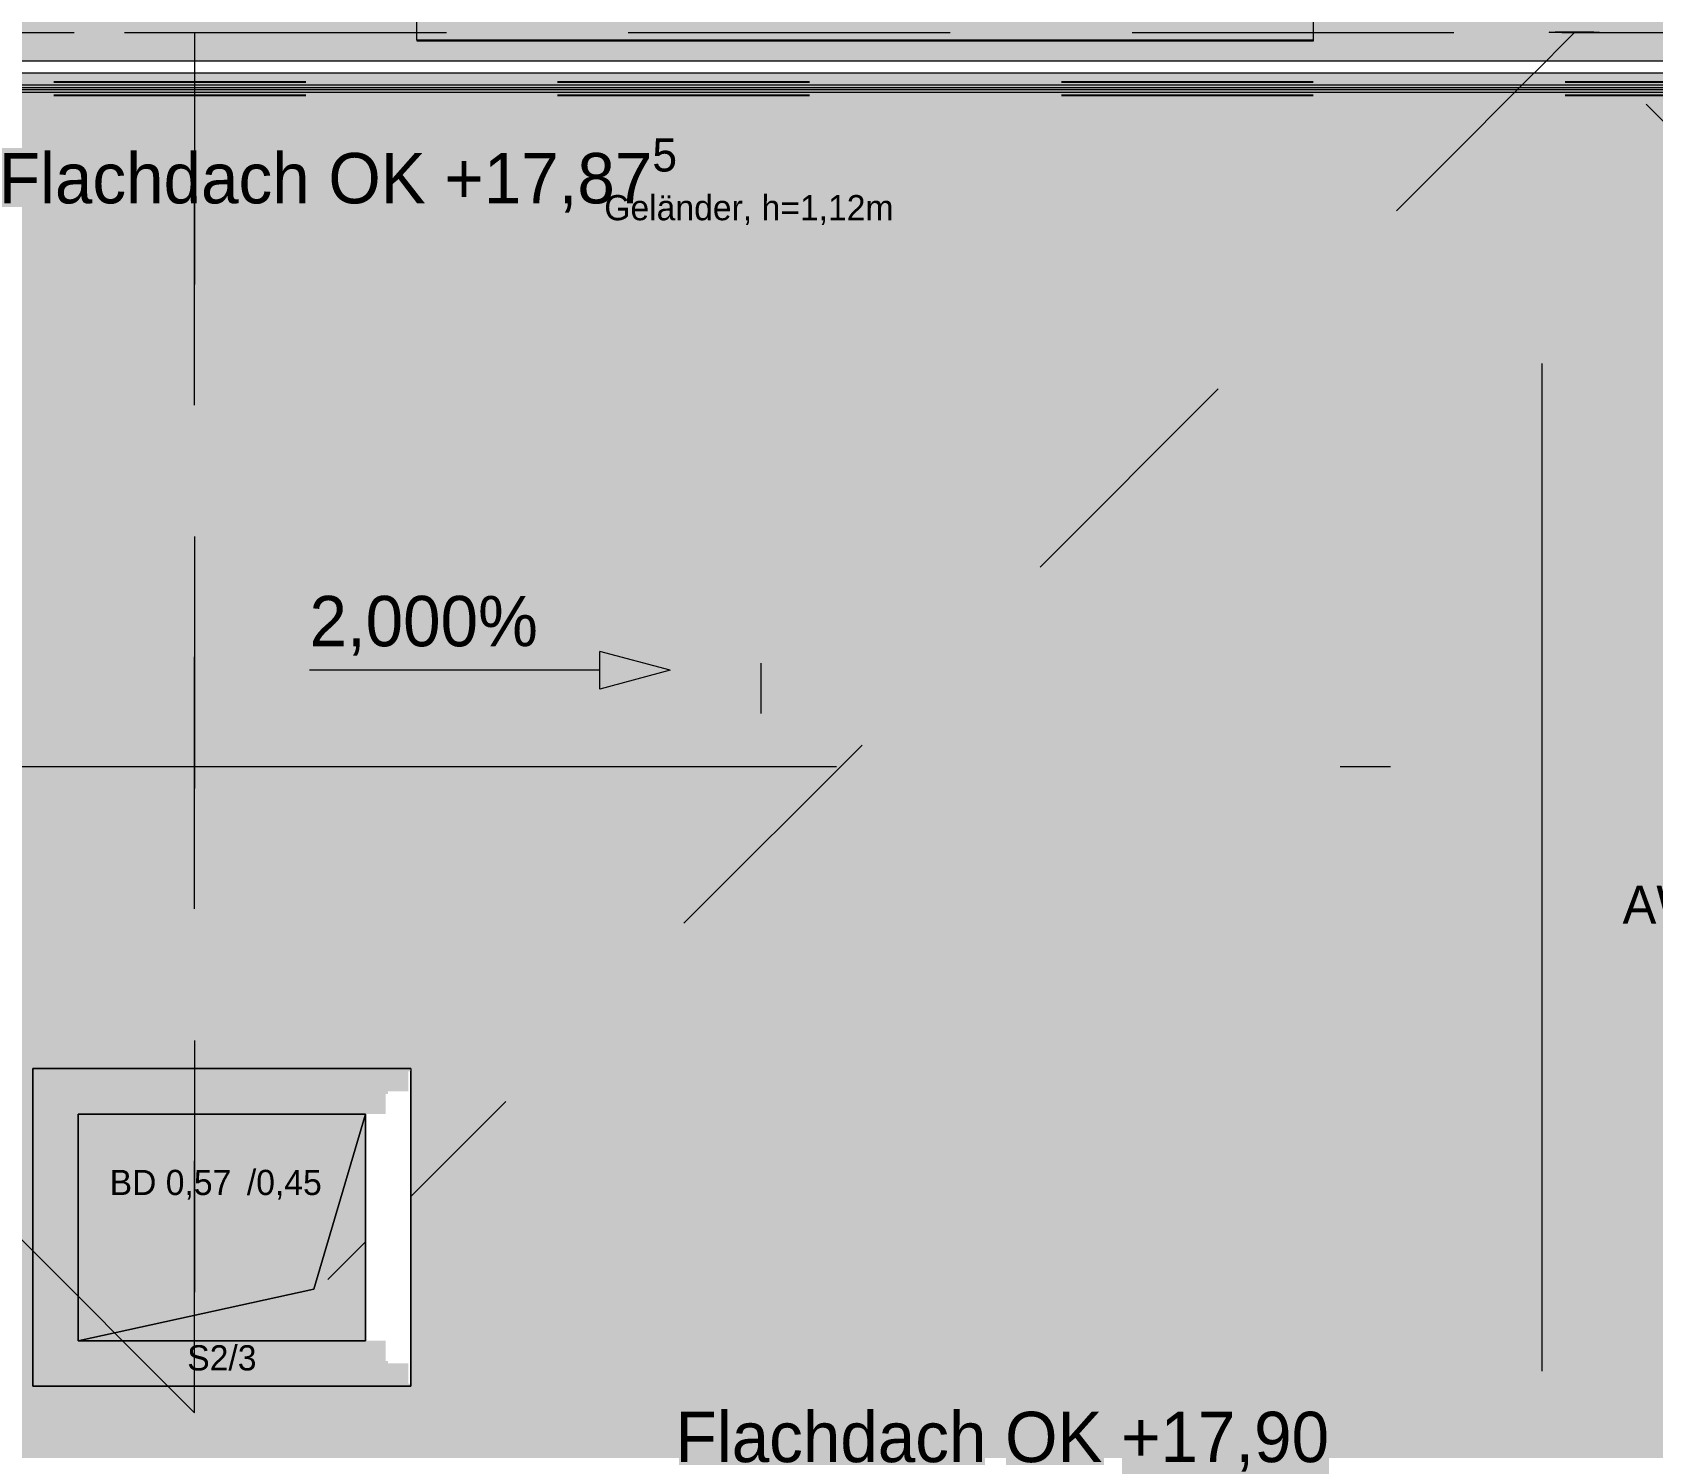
# Model space of a CAD drawing. Header units: metres. Extents: x -3 to 171, y -23 to 41.
# Drawn here: x 3.004 to 6.22, y -7.352 to -4.543 of the extents above; entities that cross this region are included whole.
import ezdxf

# ---------------------------------------------------------------- set-up
doc = ezdxf.new("R2010")
doc.units = ezdxf.units.M
doc.header["$MEASUREMENT"] = 0
doc.set_wipeout_variables(frame=1)
for name, pattern in [('Achse', [0.004, 0.002, -0.001, 0, -0.001]), ('Schnittlinie', [0.006, 0.003, -0.0015, 0, -0.0015]), ('Strichlinie weit', [0.004, 0.003, -0.001]), ('Untersicht', [0.001, 0.0005, -0.0005]), ('Untersicht 1_1', [0.075, 0.025, -0.05]), ('Wipeout_Contour', [1, 0, -1])]:
    doc.linetypes.add(name, pattern=pattern)
for name, color, linetype in [('6._Dach PP STG1_1_000 Achsraster', 7, 'Continuous'), ('6._Dach PP STG1_1_112 Wand Aussen - Schachtwände', 7, 'Continuous'), ('6._Dach PP STG1_1_140 Brüstung', 7, 'Continuous'), ('6._Dach PP STG1_1_220 Bodenaufbau - Außen_ Gefälle', 7, 'Continuous'), ('6._Dach PP STG1_1_221 Bodenaufbau - Abdichtung', 7, 'Continuous'), ('6._Dach PP STG1_1_221 Bodenaufbau - Terrassenbelag', 7, 'Continuous'), ('6._Dach PP STG1_1_270 Deckendurchbruchsymbol', 7, 'Continuous'), ('6._Dach PP STG1_1_325 Dachfenster', 7, 'Continuous'), ('6._Dach PP STG1_1_330 Dachaufbau', 7, 'Continuous'), ('6._Dach PP STG1_1_611 Entwässerung', 7, 'Continuous'), ('6._Dach PP STG1_1_851 Marker Schnitt', 7, 'Continuous'), ('6._Dach PP STG1_1_915 Allgemein Beschriftung.x', 7, 'Continuous'), ('6._Dach PP STG1_1_945 Einreichplan Beschriftung', 7, 'Continuous'), ('6._Dach PP STG1_1_950 Polierplan Bemaßung', 7, 'Continuous')]:
    doc.layers.add(name, color=color, linetype=linetype)
doc.styles.add('ERSTELLTER_STIL_2', font='')
doc.styles.get('ERSTELLTER_STIL_2').set_extended_font_data('Eurostile')

msp = doc.modelspace()

# ---------------------------------------------------------------- hatches: boundary and pattern name
at = {"layer": '6._Dach PP STG1_1_140 Brüstung', "linetype": 'Continuous', "lineweight": 13}
for points in [[(1.0465, -4.6525), (6.695, -4.6525), (6.695, -4.6471), (1.0465, -4.6471)], [(1.0465, -4.6615), (6.695, -4.6615), (6.695, -4.6561), (1.0465, -4.6561)]]:
    msp.add_hatch(color=4, dxfattribs=at).paths.add_polyline_path(points)
at = {"layer": '6._Dach PP STG1_1_220 Bodenaufbau - Außen_ Gefälle', "linetype": 'Continuous', "lineweight": 0, "true_color": 0x323232}
h = msp.add_hatch(color=250, dxfattribs=at)
h.paths.add_polyline_path([(6.565, -4.5433), (0.1867, -4.5433), (0.2083, -10.4546), (6.43, -10.4546), (6.43, -14.87), (12.38, -14.87), (12.38, -10.4546), (18.8202, -10.4546), (18.8399, -4.5433), (12.4199, -4.5433), (12.415, -1.67), (6.565, -1.67)])
h.paths.add_polyline_path([(6.495, -7.395), (8.015, -7.395), (8.015, -7.605), (8.745, -7.605), (8.745, -6.215), (7.975, -6.215), (7.975, -5.885), (8.745, -5.885), (8.745, -3.865), (11.105, -3.865), (11.105, -6.245), (11.105, -7.605), (11.5565, -7.605), (11.5565, -8.955), (6.495, -8.955)], flags=0)
at = {"layer": '6._Dach PP STG1_1_950 Polierplan Bemaßung', "linetype": 'Continuous', "lineweight": 13, "true_color": 0x6c6cff}
msp.add_hatch(color=171, dxfattribs=at).paths.add_polyline_path([(4.2702, -5.8089), (4.1302, -5.7714), (4.1302, -5.8464)])

# ---------------------------------------------------------------- linework, layer by layer
at = {"layer": '6._Dach PP STG1_1_000 Achsraster', "color": 5, "linetype": 'Achse', "lineweight": 0, "ltscale": 1000}
msp.add_line((-1.5, -6), (21, -6), dxfattribs=at)
at = {"layer": '6._Dach PP STG1_1_140 Brüstung', "color": 8, "linetype": 'Untersicht', "lineweight": 13, "ltscale": 1000}
for p, q in [((1.0465, -4.6407), (6.6448, -4.6407)), ((1.0465, -4.6417), (6.6448, -4.6417)), ((1.0465, -4.6669), (6.695, -4.6669))]:
    msp.add_line(p, q, dxfattribs=at)
at = {"layer": '6._Dach PP STG1_1_140 Brüstung', "color": 7, "linetype": 'Continuous', "lineweight": 13, "ltscale": 1000}
for p, q in [((1.0465, -4.6471), (6.6448, -4.6471)), ((1.0465, -4.6525), (6.695, -4.6525)), ((1.0465, -4.6561), (6.695, -4.6561)), ((1.0465, -4.6615), (6.695, -4.6615))]:
    msp.add_line(p, q, dxfattribs=at)
at = {"layer": '6._Dach PP STG1_1_140 Brüstung', "color": 8, "linetype": 'Untersicht', "lineweight": 13, "ltscale": 1000, "flags": 128}
msp.add_lwpolyline([(1.0465, -4.6679), (6.695, -4.6679)], dxfattribs=at)
at = {"layer": '6._Dach PP STG1_1_220 Bodenaufbau - Außen_ Gefälle', "color": 7, "linetype": 'Continuous', "lineweight": 13, "ltscale": 1000, "flags": 128}
msp.add_lwpolyline([(6.565, -4.5433), (0.1867, -4.5433), (0.2083, -10.4546), (6.43, -10.4546), (6.43, -14.87), (12.38, -14.87), (12.38, -10.4546), (18.8202, -10.4546), (18.8399, -4.5433), (12.4199, -4.5433), (12.415, -1.67), (6.565, -1.67)], close=True, dxfattribs=at)
at = {"layer": '6._Dach PP STG1_1_220 Bodenaufbau - Außen_ Gefälle', "color": 7, "linetype": 'Untersicht 1_1', "lineweight": 18, "ltscale": 1000, "flags": 128}
msp.add_lwpolyline([(7.275, -4.7271), (7.275, -7.265), (6.365, -7.265), (6.365, -9.085), (10.915, -9.085), (10.915, -10.355), (1.045, -10.355), (1.045, -4.7271)], close=True, dxfattribs=at)
at = {"layer": '6._Dach PP STG1_1_950 Polierplan Bemaßung', "color": 171, "linetype": 'Continuous', "lineweight": 13, "ltscale": 1000, "true_color": 0x6c6cff}
for p, q in [((4.1302, -5.8464), (4.1302, -5.7714)), ((4.2702, -5.8089), (4.1302, -5.7714)), ((4.0702, -5.8089), (3.5539, -5.8089)), ((4.1302, -5.8089), (4.0702, -5.8089)), ((4.2702, -5.8089), (4.1302, -5.8464))]:
    msp.add_line(p, q, dxfattribs=at)

# ---------------------------------------------------------------- texts
at = {"layer": '6._Dach PP STG1_1_270 Deckendurchbruchsymbol', "color": 1, "linetype": 'Continuous', "lineweight": 0, "insert": (3.38, -6.8649), "char_height": 0.05, "attachment_point": 8, "style": 'ERSTELLTER_STIL_2'}
msp.add_mtext('\\A1;{\\pqc;\\pt0;\\fEurostile|b0|i0|c0|p0;\\W1.000000;BD 0,57\\fEurostile|b0|i0|c0|p0;\\W1.000000;\\A1{\\H.66x;\\S^  ;}\\fEurostile|b0|i0|c0|p0;\\W1.000000; /0,45\\fEurostile|b0|i0|c0|p0;\\W1.000000;\\A1{\\H.66x;\\S^  ;}\\fEurostile|b0|i0|c0|p0;\\W1.000000;\\fEurostile|b0|i0|c0|p0;\\W1.000000;\\A1{\\H.66x;\\S^  ;}}', dxfattribs=at)
at = {"layer": '6._Dach PP STG1_1_915 Allgemein Beschriftung.x', "color": 7, "linetype": 'Continuous', "lineweight": 13, "insert": (6.1606, -6.2745), "char_height": 0.075, "attachment_point": 4, "style": 'ERSTELLTER_STIL_2'}
msp.add_mtext('\\A1;{\\pql;\\fEurostile|b0|i0|c0|p0;\\W1.000000;AW07}', dxfattribs=at)
at = {"layer": '6._Dach PP STG1_1_945 Einreichplan Beschriftung', "color": 7, "linetype": 'Continuous', "lineweight": 13, "insert": (4.1391, -4.9251), "char_height": 0.05, "attachment_point": 7, "style": 'ERSTELLTER_STIL_2'}
msp.add_mtext('\\A1;{\\pql;\\fEurostile|b0|i0|c0|p0;\\W1.000000;Geländer, h=1,12m}', dxfattribs=at)
at = {"layer": '6._Dach PP STG1_1_950 Polierplan Bemaßung', "color": 7, "linetype": 'Continuous', "lineweight": 13, "insert": (2.9373, -4.9115), "char_height": 0.1, "attachment_point": 7, "style": 'ERSTELLTER_STIL_2'}
msp.add_mtext('\\A1;{\\pql;\\fEurostile|b0|i0|c0|p0;\\W1.000000;Flachdach OK +17,87\\fEurostile|b0|i0|c0|p0;\\W1.000000;\\A1{\\H.66x;\\S5^  ;}}', dxfattribs=at)
at = {"layer": '6._Dach PP STG1_1_950 Polierplan Bemaßung', "color": 171, "linetype": 'Continuous', "lineweight": 13, "true_color": 0x6c6cff, "insert": (3.5539, -5.7799), "char_height": 0.1, "attachment_point": 7, "style": 'ERSTELLTER_STIL_2'}
msp.add_mtext('\\A1;{\\pql;\\fEurostile|b0|i0|c0|p0;\\W1.000000;2,000\\fEurostile|b0|i0|c0|p0;\\W1.000000;%}', dxfattribs=at)
at = {"layer": '6._Dach PP STG1_1_950 Polierplan Bemaßung', "color": 7, "linetype": 'Continuous', "lineweight": 13, "insert": (4.2807, -7.399), "char_height": 0.1, "width": 1.38245, "attachment_point": 7, "style": 'ERSTELLTER_STIL_2'}
msp.add_mtext('\\A1;{\\pql;\\fEurostile|b0|i0|c0|p0;\\W1.000000;Flachdach OK +17,90}', dxfattribs=at)

# ---------------------------------------------------------------- next in the draw order: wipeouts: each hides what was drawn before it
at = {"color": 254, "linetype": 'Wipeout_Contour', "lineweight": 0, "ltscale": 22.492513}
msp.add_wipeout([(3.01, -6.6045), (3.005, -6.5995), (3.005, -6.6045)], dxfattribs=at).dxf.layer = '6._Dach PP STG1_1_112 Wand Aussen - Schachtwände'
at = {"color": 254, "linetype": 'Wipeout_Contour', "lineweight": 0, "ltscale": 23.007709}
msp.add_wipeout([(3.75, -6.6045), (3.755, -6.6045), (3.755, -6.5995)], dxfattribs=at).dxf.layer = '6._Dach PP STG1_1_112 Wand Aussen - Schachtwände'
at = {"color": 254, "linetype": 'Wipeout_Contour', "lineweight": 0, "ltscale": 23.792307}
msp.add_wipeout([(3.01, -7.2245), (3.005, -7.2295), (3.01, -7.2295)], dxfattribs=at).dxf.layer = '6._Dach PP STG1_1_112 Wand Aussen - Schachtwände'
at = {"color": 254, "linetype": 'Wipeout_Contour', "lineweight": 0, "ltscale": 23.813452}
msp.add_wipeout([(3.755, -7.2245), (3.75, -7.2245), (3.755, -7.2295)], dxfattribs=at).dxf.layer = '6._Dach PP STG1_1_112 Wand Aussen - Schachtwände'
at = {"color": 254, "linetype": 'Wipeout_Contour', "lineweight": 0, "ltscale": 25.197188}
msp.add_wipeout([(6.2852, -4.3834), (1.0465, -4.3834), (1.0465, -4.6234), (6.2852, -4.6234)], dxfattribs=at).dxf.layer = '6._Dach PP STG1_1_140 Brüstung'

# ---------------------------------------------------------------- next in the draw order: hatches: boundary and pattern name
at = {"layer": '6._Dach PP STG1_1_330 Dachaufbau', "linetype": 'Continuous', "lineweight": 0, "true_color": 0x000000}
h = msp.add_hatch(color=18, dxfattribs=at)
h.paths.add_polyline_path([(3.445, -0.4), (3.755, -0.4), (3.755, 0.07), (2.8, 0.07), (2.8, -0.7715), (1.05, -0.7715), (1.05, 0.07), (-0.0011, 0.07), (0.0161, -4.6), (6.325, -4.6), (6.325, -0.8236), (3.445, -0.8236)])
h.paths.add_polyline_path([(3.805, -2.1975), (5.505, -2.1975), (5.505, -3.7987), (3.805, -3.7987)], flags=0)
h.paths.add_polyline_path([(1.075, -3.7987), (1.075, -2.1975), (2.775, -2.1975), (2.775, -3.7987)], flags=0)

# ---------------------------------------------------------------- next in the draw order: linework, layer by layer
at = {"layer": '6._Dach PP STG1_1_000 Achsraster', "color": 5, "linetype": 'Achse', "lineweight": 0, "ltscale": 1000}
msp.add_line((6, 3), (6, -22.5231), dxfattribs=at)
at = {"layer": '6._Dach PP STG1_1_140 Brüstung', "color": 7, "linetype": 'Continuous', "lineweight": 18, "ltscale": 1000}
msp.add_line((1.0465, -4.6234), (6.2852, -4.6234), dxfattribs=at)
at = {"layer": '6._Dach PP STG1_1_221 Bodenaufbau - Abdichtung', "color": 171, "linetype": 'Untersicht', "lineweight": 13, "ltscale": 1000, "true_color": 0x6c6cff, "flags": 128}
for points in [[(0.1867, -4.5433), (6.565, -4.5433)], [(0.5867, -4.5433), (3.3258, -4.5433)], [(3.3258, -4.5433), (6.065, -4.5433)], [(6.065, -4.5433), (6.565, -4.5433)], [(7.9748, -6.4531), (6.065, -4.5433)]]:
    msp.add_lwpolyline(points, dxfattribs=at)
at = {"layer": '6._Dach PP STG1_1_221 Bodenaufbau - Terrassenbelag', "color": 7, "linetype": 'Continuous', "lineweight": 18, "ltscale": 1000, "flags": 128}
msp.add_lwpolyline([(1.0846, -4.6234), (6.695, -4.6234)], dxfattribs=at)
at = {"layer": '6._Dach PP STG1_1_325 Dachfenster', "color": 7, "linetype": 'Continuous', "lineweight": 13, "ltscale": 1000, "true_color": 0xf4f4f4, "flags": 128}
for points in [[(3.7669, -4.5578), (3.7669, -2.1993)], [(5.5469, -4.5578), (5.5469, -2.1993)], [(3.7669, -4.5578), (5.5469, -4.5578)], [(3.7669, -4.5578), (3.7669, -4.5596)], [(3.7669, -4.5596), (5.5469, -4.5596)], [(5.5469, -4.5596), (5.5469, -4.5578)]]:
    msp.add_lwpolyline(points, dxfattribs=at)
at = {"layer": '6._Dach PP STG1_1_330 Dachaufbau', "color": 7, "linetype": 'Continuous', "lineweight": 18, "ltscale": 1000, "flags": 128}
msp.add_lwpolyline([(6.325, -4.6), (0.0161, -4.6)], dxfattribs=at)
at = {"layer": '6._Dach PP STG1_1_611 Entwässerung', "color": 171, "linetype": 'Strichlinie weit', "lineweight": 13, "ltscale": 1000, "true_color": 0x6c6cff, "flags": 128}
for points in [[(6.065, -4.5437), (6.0563, -4.5437), (6.0479, -4.5436), (6.04, -4.5436), (6.0329, -4.5435), (6.0267, -4.5433), (6.0217, -4.5432), (6.018, -4.543), (6.0158, -4.5429), (6.015, -4.5427), (6.0158, -4.5425), (6.018, -4.5424), (6.0217, -4.5422), (6.0267, -4.5421), (6.0329, -4.5419), (6.04, -4.5418), (6.0479, -4.5418), (6.0563, -4.5417), (6.065, -4.5417), (6.0737, -4.5417), (6.0821, -4.5418), (6.09, -4.5418), (6.0971, -4.5419), (6.1033, -4.5421), (6.1083, -4.5422), (6.112, -4.5424), (6.1142, -4.5425), (6.115, -4.5427), (6.1142, -4.5429), (6.112, -4.543), (6.1083, -4.5432), (6.1033, -4.5433), (6.0971, -4.5435), (6.09, -4.5436), (6.0821, -4.5436), (6.0737, -4.5437)], [(6.065, -4.5437), (6.0567, -4.5436), (6.0486, -4.5436), (6.041, -4.5435), (6.0341, -4.5434), (6.0282, -4.5433), (6.0234, -4.5432), (6.0199, -4.543), (6.0177, -4.5429), (6.017, -4.5427), (6.0177, -4.5425), (6.0199, -4.5424), (6.0234, -4.5422), (6.0282, -4.5421), (6.0341, -4.542), (6.041, -4.5419), (6.0486, -4.5418), (6.0567, -4.5418), (6.065, -4.5417), (6.0733, -4.5418), (6.0814, -4.5418), (6.089, -4.5419), (6.0959, -4.542), (6.1018, -4.5421), (6.1066, -4.5422), (6.1101, -4.5424), (6.1123, -4.5425), (6.113, -4.5427), (6.1123, -4.5429), (6.1101, -4.543), (6.1066, -4.5432), (6.1018, -4.5433), (6.0959, -4.5434), (6.089, -4.5435), (6.0814, -4.5436), (6.0733, -4.5436)]]:
    msp.add_lwpolyline(points, close=True, dxfattribs=at)
at = {"layer": '6._Dach PP STG1_1_851 Marker Schnitt', "color": 7, "linetype": 'Schnittlinie', "lineweight": 13, "ltscale": 1000}
msp.add_line((4.45, 4.805), (4.45, -18.475), dxfattribs=at)

# ---------------------------------------------------------------- next in the draw order: wipeouts: each hides what was drawn before it
at = {"color": 254, "linetype": 'Wipeout_Contour', "lineweight": 0, "ltscale": 22.593232}
msp.add_wipeout([(3.05, -6.6445), (3.01, -6.6045), (3.01, -6.6445)], dxfattribs=at).dxf.layer = '6._Dach PP STG1_1_112 Wand Aussen - Schachtwände'
at = {"color": 254, "linetype": 'Wipeout_Contour', "lineweight": 0, "ltscale": 23.062326}
msp.add_wipeout([(3.71, -6.6445), (3.75, -6.6445), (3.75, -6.6045)], dxfattribs=at).dxf.layer = '6._Dach PP STG1_1_112 Wand Aussen - Schachtwände'
at = {"color": 254, "linetype": 'Wipeout_Contour', "lineweight": 0, "ltscale": 23.778792}
msp.add_wipeout([(3.05, -7.1845), (3.01, -7.2245), (3.05, -7.2245)], dxfattribs=at).dxf.layer = '6._Dach PP STG1_1_112 Wand Aussen - Schachtwände'
at = {"color": 254, "linetype": 'Wipeout_Contour', "lineweight": 0, "ltscale": 23.717963}
msp.add_wipeout([(3.75, -7.1845), (3.71, -7.1845), (3.75, -7.2245)], dxfattribs=at).dxf.layer = '6._Dach PP STG1_1_112 Wand Aussen - Schachtwände'

# ---------------------------------------------------------------- next in the draw order: wipeouts: each hides what was drawn before it
at = {"color": 254, "linetype": 'Wipeout_Contour', "lineweight": 0, "ltscale": 22.627201}
msp.add_wipeout([(3.75, -6.5995), (3.75, -6.6045), (3.755, -6.5995)], dxfattribs=at).dxf.layer = '6._Dach PP STG1_1_112 Wand Aussen - Schachtwände'
at = {"color": 254, "linetype": 'Wipeout_Contour', "lineweight": 0, "ltscale": 22.671724}
msp.add_wipeout([(3.055, -6.6495), (3.05, -6.6445), (3.05, -6.6495)], dxfattribs=at).dxf.layer = '6._Dach PP STG1_1_112 Wand Aussen - Schachtwände'
at = {"color": 254, "linetype": 'Wipeout_Contour', "lineweight": 0, "ltscale": 23.064635}
msp.add_wipeout([(3.705, -6.6495), (3.71, -6.6495), (3.71, -6.6445)], dxfattribs=at).dxf.layer = '6._Dach PP STG1_1_112 Wand Aussen - Schachtwände'
at = {"color": 254, "linetype": 'Wipeout_Contour', "lineweight": 0, "ltscale": 23.715225}
msp.add_wipeout([(3.055, -7.1795), (3.05, -7.1845), (3.055, -7.1845)], dxfattribs=at).dxf.layer = '6._Dach PP STG1_1_112 Wand Aussen - Schachtwände'
at = {"color": 254, "linetype": 'Wipeout_Contour', "lineweight": 0, "ltscale": 23.632406}
msp.add_wipeout([(3.705, -7.1795), (3.71, -7.1845), (3.71, -7.1795)], dxfattribs=at).dxf.layer = '6._Dach PP STG1_1_112 Wand Aussen - Schachtwände'

# ---------------------------------------------------------------- next in the draw order: wipeouts: each hides what was drawn before it
at = {"color": 254, "linetype": 'Wipeout_Contour', "lineweight": 0, "ltscale": 29.804631}
msp.add_wipeout([(3.01, -6.5995), (3.01, -6.6045), (3.75, -6.6045), (3.75, -6.5995)], dxfattribs=at).dxf.layer = '6._Dach PP STG1_1_112 Wand Aussen - Schachtwände'
at = {"color": 254, "linetype": 'Wipeout_Contour', "lineweight": 0, "ltscale": 22.772452}
msp.add_wipeout([(3.095, -6.6895), (3.055, -6.6495), (3.055, -6.6895)], dxfattribs=at).dxf.layer = '6._Dach PP STG1_1_112 Wand Aussen - Schachtwände'
at = {"color": 254, "linetype": 'Wipeout_Contour', "lineweight": 0, "ltscale": 23.119906}
msp.add_wipeout([(3.665, -6.6895), (3.705, -6.6895), (3.705, -6.6495)], dxfattribs=at).dxf.layer = '6._Dach PP STG1_1_112 Wand Aussen - Schachtwände'
at = {"color": 254, "linetype": 'Wipeout_Contour', "lineweight": 0, "ltscale": 23.702446}
msp.add_wipeout([(3.095, -7.1395), (3.055, -7.1795), (3.095, -7.1795)], dxfattribs=at).dxf.layer = '6._Dach PP STG1_1_112 Wand Aussen - Schachtwände'
at = {"color": 254, "linetype": 'Wipeout_Contour', "lineweight": 0, "ltscale": 23.536956}
msp.add_wipeout([(3.665, -7.1395), (3.705, -7.1795), (3.705, -7.1395)], dxfattribs=at).dxf.layer = '6._Dach PP STG1_1_112 Wand Aussen - Schachtwände'

# ---------------------------------------------------------------- next in the draw order: wipeouts: each hides what was drawn before it
at = {"color": 254, "linetype": 'Wipeout_Contour', "lineweight": 0, "ltscale": 21.166274}
msp.add_wipeout([(3.01, -6.5995), (3.005, -6.5995), (3.01, -6.6045)], dxfattribs=at).dxf.layer = '6._Dach PP STG1_1_112 Wand Aussen - Schachtwände'
at = {"color": 254, "linetype": 'Wipeout_Contour', "lineweight": 0, "ltscale": 22.628993}
msp.add_wipeout([(3.71, -6.6045), (3.71, -6.6445), (3.75, -6.6045)], dxfattribs=at).dxf.layer = '6._Dach PP STG1_1_112 Wand Aussen - Schachtwände'

# ---------------------------------------------------------------- next in the draw order: linework, layer by layer
at = {"layer": '6._Dach PP STG1_1_112 Wand Aussen - Schachtwände', "color": 7, "linetype": 'Continuous', "lineweight": 18, "ltscale": 1000, "flags": 128}
msp.add_lwpolyline([(3.755, -6.5995), (3.755, -6.6045)], dxfattribs=at)

# ---------------------------------------------------------------- next in the draw order: wipeouts: each hides what was drawn before it
at = {"color": 254, "linetype": 'Wipeout_Contour', "lineweight": 0, "ltscale": 29.876034}
msp.add_wipeout([(3.05, -6.6045), (3.05, -6.6445), (3.71, -6.6445), (3.71, -6.6045)], dxfattribs=at).dxf.layer = '6._Dach PP STG1_1_112 Wand Aussen - Schachtwände'

# ---------------------------------------------------------------- next in the draw order: wipeouts: each hides what was drawn before it
at = {"color": 254, "linetype": 'Wipeout_Contour', "lineweight": 0, "ltscale": 21.249253}
msp.add_wipeout([(3.05, -6.6045), (3.01, -6.6045), (3.05, -6.6445)], dxfattribs=at).dxf.layer = '6._Dach PP STG1_1_112 Wand Aussen - Schachtwände'
at = {"color": 254, "linetype": 'Wipeout_Contour', "lineweight": 0, "ltscale": 22.673194}
msp.add_wipeout([(3.705, -6.6445), (3.705, -6.6495), (3.71, -6.6445)], dxfattribs=at).dxf.layer = '6._Dach PP STG1_1_112 Wand Aussen - Schachtwände'

# ---------------------------------------------------------------- next in the draw order: linework, layer by layer
at = {"layer": '6._Dach PP STG1_1_112 Wand Aussen - Schachtwände', "color": 7, "linetype": 'Continuous', "lineweight": 18, "ltscale": 1000, "flags": 128}
for points in [[(3.005, -6.5995), (3.005, -6.6045)], [(3.755, -6.5995), (3.005, -6.5995)]]:
    msp.add_lwpolyline(points, dxfattribs=at)

# ---------------------------------------------------------------- next in the draw order: wipeouts: each hides what was drawn before it
at = {"color": 254, "linetype": 'Wipeout_Contour', "lineweight": 0, "ltscale": 29.95271}
msp.add_wipeout([(3.055, -6.6445), (3.055, -6.6495), (3.705, -6.6495), (3.705, -6.6445)], dxfattribs=at).dxf.layer = '6._Dach PP STG1_1_112 Wand Aussen - Schachtwände'

# ---------------------------------------------------------------- next in the draw order: wipeouts: each hides what was drawn before it
at = {"color": 254, "linetype": 'Wipeout_Contour', "lineweight": 0, "ltscale": 30.262037}
msp.add_wipeout([(3.005, -6.6045), (3.005, -7.2245), (3.01, -7.2245), (3.01, -6.6045)], dxfattribs=at).dxf.layer = '6._Dach PP STG1_1_112 Wand Aussen - Schachtwände'
at = {"color": 254, "linetype": 'Wipeout_Contour', "lineweight": 0, "ltscale": 21.343977}
msp.add_wipeout([(3.055, -6.6445), (3.05, -6.6445), (3.055, -6.6495)], dxfattribs=at).dxf.layer = '6._Dach PP STG1_1_112 Wand Aussen - Schachtwände'
at = {"color": 254, "linetype": 'Wipeout_Contour', "lineweight": 0, "ltscale": 22.675792}
msp.add_wipeout([(3.665, -6.6895), (3.705, -6.6495), (3.665, -6.6495)], dxfattribs=at).dxf.layer = '6._Dach PP STG1_1_112 Wand Aussen - Schachtwände'

# ---------------------------------------------------------------- next in the draw order: wipeouts: each hides what was drawn before it
at = {"color": 254, "linetype": 'Wipeout_Contour', "lineweight": 0, "ltscale": 30.025059}
msp.add_wipeout([(3.095, -6.6895), (3.665, -6.6895), (3.665, -6.6495), (3.095, -6.6495)], dxfattribs=at).dxf.layer = '6._Dach PP STG1_1_112 Wand Aussen - Schachtwände'
at = {"color": 254, "linetype": 'Wipeout_Contour', "lineweight": 0, "ltscale": 23.248657}
msp.add_wipeout([(3.01, -7.2245), (3.005, -7.2245), (3.005, -7.2295)], dxfattribs=at).dxf.layer = '6._Dach PP STG1_1_112 Wand Aussen - Schachtwände'

# ---------------------------------------------------------------- next in the draw order: wipeouts: each hides what was drawn before it
at = {"color": 254, "linetype": 'Wipeout_Contour', "lineweight": 0, "ltscale": 21.42712}
msp.add_wipeout([(3.095, -6.6495), (3.055, -6.6495), (3.095, -6.6895)], dxfattribs=at).dxf.layer = '6._Dach PP STG1_1_112 Wand Aussen - Schachtwände'

# ---------------------------------------------------------------- next in the draw order: linework, layer by layer
at = {"layer": '6._Dach PP STG1_1_112 Wand Aussen - Schachtwände', "color": 7, "linetype": 'Continuous', "lineweight": 18, "ltscale": 1000, "flags": 128}
msp.add_lwpolyline([(3.095, -6.6895), (3.665, -6.6895)], dxfattribs=at)

# ---------------------------------------------------------------- next in the draw order: wipeouts: each hides what was drawn before it
at = {"color": 254, "linetype": 'Wipeout_Contour', "lineweight": 0, "ltscale": 30.294972}
msp.add_wipeout([(3.01, -6.6445), (3.01, -7.1845), (3.05, -7.1845), (3.05, -6.6445)], dxfattribs=at).dxf.layer = '6._Dach PP STG1_1_112 Wand Aussen - Schachtwände'

# ---------------------------------------------------------------- next in the draw order: wipeouts: each hides what was drawn before it
at = {"color": 254, "linetype": 'Wipeout_Contour', "lineweight": 0, "ltscale": 23.194626}
msp.add_wipeout([(3.05, -7.1845), (3.01, -7.1845), (3.01, -7.2245)], dxfattribs=at).dxf.layer = '6._Dach PP STG1_1_112 Wand Aussen - Schachtwände'

# ---------------------------------------------------------------- next in the draw order: linework, layer by layer
at = {"layer": '6._Dach PP STG1_1_112 Wand Aussen - Schachtwände', "color": 7, "linetype": 'Continuous', "lineweight": 18, "ltscale": 1000, "flags": 128}
for points in [[(3.005, -6.6045), (3.005, -7.2295)], [(3.005, -7.2295), (3.01, -7.2295)]]:
    msp.add_lwpolyline(points, dxfattribs=at)

# ---------------------------------------------------------------- next in the draw order: wipeouts: each hides what was drawn before it
at = {"color": 254, "linetype": 'Wipeout_Contour', "lineweight": 0, "ltscale": 30.328877}
msp.add_wipeout([(3.05, -6.6495), (3.05, -7.1795), (3.055, -7.1795), (3.055, -6.6495)], dxfattribs=at).dxf.layer = '6._Dach PP STG1_1_112 Wand Aussen - Schachtwände'

# ---------------------------------------------------------------- next in the draw order: wipeouts: each hides what was drawn before it
at = {"color": 254, "linetype": 'Wipeout_Contour', "lineweight": 0, "ltscale": 30.362352}
msp.add_wipeout([(3.095, -7.1395), (3.095, -6.6895), (3.055, -6.6895), (3.055, -7.1395)], dxfattribs=at).dxf.layer = '6._Dach PP STG1_1_112 Wand Aussen - Schachtwände'
at = {"color": 254, "linetype": 'Wipeout_Contour', "lineweight": 0, "ltscale": 23.181415}
msp.add_wipeout([(3.055, -7.1795), (3.05, -7.1795), (3.05, -7.1845)], dxfattribs=at).dxf.layer = '6._Dach PP STG1_1_112 Wand Aussen - Schachtwände'
at = {"color": 254, "linetype": 'Wipeout_Contour', "lineweight": 0, "ltscale": 32.039676}
msp.add_wipeout([(3.75, -7.2245), (3.01, -7.2245), (3.01, -7.2295), (3.75, -7.2295)], dxfattribs=at).dxf.layer = '6._Dach PP STG1_1_112 Wand Aussen - Schachtwände'

# ---------------------------------------------------------------- next in the draw order: wipeouts: each hides what was drawn before it
at = {"color": 254, "linetype": 'Wipeout_Contour', "lineweight": 0, "ltscale": 23.128022}
msp.add_wipeout([(3.055, -7.1395), (3.055, -7.1795), (3.095, -7.1395)], dxfattribs=at).dxf.layer = '6._Dach PP STG1_1_112 Wand Aussen - Schachtwände'
at = {"color": 254, "linetype": 'Wipeout_Contour', "lineweight": 0, "ltscale": 25.163398}
msp.add_wipeout([(3.75, -7.2295), (3.755, -7.2295), (3.75, -7.2245)], dxfattribs=at).dxf.layer = '6._Dach PP STG1_1_112 Wand Aussen - Schachtwände'

# ---------------------------------------------------------------- next in the draw order: linework, layer by layer
at = {"layer": '6._Dach PP STG1_1_112 Wand Aussen - Schachtwände', "color": 7, "linetype": 'Continuous', "lineweight": 18, "ltscale": 1000, "flags": 128}
msp.add_lwpolyline([(3.095, -7.1395), (3.095, -6.6895)], dxfattribs=at)

# ---------------------------------------------------------------- next in the draw order: wipeouts: each hides what was drawn before it
at = {"color": 254, "linetype": 'Wipeout_Contour', "lineweight": 0, "ltscale": 31.950673}
msp.add_wipeout([(3.71, -7.1845), (3.05, -7.1845), (3.05, -7.2245), (3.71, -7.2245)], dxfattribs=at).dxf.layer = '6._Dach PP STG1_1_112 Wand Aussen - Schachtwände'

# ---------------------------------------------------------------- next in the draw order: wipeouts: each hides what was drawn before it
at = {"color": 254, "linetype": 'Wipeout_Contour', "lineweight": 0, "ltscale": 25.082146}
msp.add_wipeout([(3.71, -7.2245), (3.75, -7.2245), (3.71, -7.1845)], dxfattribs=at).dxf.layer = '6._Dach PP STG1_1_112 Wand Aussen - Schachtwände'

# ---------------------------------------------------------------- next in the draw order: linework, layer by layer
at = {"layer": '6._Dach PP STG1_1_112 Wand Aussen - Schachtwände', "color": 7, "linetype": 'Continuous', "lineweight": 18, "ltscale": 1000, "flags": 128}
for points in [[(3.01, -7.2295), (3.755, -7.2295)], [(3.755, -7.2295), (3.755, -7.2245)]]:
    msp.add_lwpolyline(points, dxfattribs=at)

# ---------------------------------------------------------------- next in the draw order: wipeouts: each hides what was drawn before it
at = {"color": 254, "linetype": 'Wipeout_Contour', "lineweight": 0, "ltscale": 31.866699}
msp.add_wipeout([(3.705, -7.1795), (3.055, -7.1795), (3.055, -7.1845), (3.705, -7.1845)], dxfattribs=at).dxf.layer = '6._Dach PP STG1_1_112 Wand Aussen - Schachtwände'

# ---------------------------------------------------------------- next in the draw order: wipeouts: each hides what was drawn before it
at = {"color": 254, "linetype": 'Wipeout_Contour', "lineweight": 0, "ltscale": 31.778467}
msp.add_wipeout([(3.665, -7.1395), (3.095, -7.1395), (3.095, -7.1795), (3.665, -7.1795)], dxfattribs=at).dxf.layer = '6._Dach PP STG1_1_112 Wand Aussen - Schachtwände'
at = {"color": 254, "linetype": 'Wipeout_Contour', "lineweight": 0, "ltscale": 24.981336}
msp.add_wipeout([(3.705, -7.1845), (3.71, -7.1845), (3.705, -7.1795)], dxfattribs=at).dxf.layer = '6._Dach PP STG1_1_112 Wand Aussen - Schachtwände'

# ---------------------------------------------------------------- next in the draw order: linework, layer by layer
at = {"layer": '6._Dach PP STG1_1_221 Bodenaufbau - Abdichtung', "color": 171, "linetype": 'Untersicht', "lineweight": 13, "ltscale": 1000, "true_color": 0x6c6cff, "flags": 128}
for points in [[(3.3258, -7.2825), (0.5867, -4.5433)], [(3.3258, -4.5433), (3.3258, -7.2825)], [(3.3258, -7.2825), (3.3258, -4.5433)]]:
    msp.add_lwpolyline(points, dxfattribs=at)

# ---------------------------------------------------------------- next in the draw order: texts
at = {"layer": '6._Dach PP STG1_1_270 Deckendurchbruchsymbol', "color": 1, "linetype": 'Continuous', "lineweight": 0, "insert": (3.38, -7.1484), "char_height": 0.05, "attachment_point": 2, "style": 'ERSTELLTER_STIL_2'}
msp.add_mtext('\\A1;{\\pqc;\\pt0;\\fEurostile|b0|i0|c0|p0;\\W1.000000;S2/3}', dxfattribs=at)

# ---------------------------------------------------------------- next in the draw order: wipeouts: each hides what was drawn before it
at = {"color": 254, "linetype": 'Wipeout_Contour', "lineweight": 0, "ltscale": 24.900222}
msp.add_wipeout([(3.665, -7.1795), (3.705, -7.1795), (3.665, -7.1395)], dxfattribs=at).dxf.layer = '6._Dach PP STG1_1_112 Wand Aussen - Schachtwände'

# ---------------------------------------------------------------- next in the draw order: hatches: boundary and pattern name
at = {"layer": '6._Dach PP STG1_1_221 Bodenaufbau - Terrassenbelag', "linetype": 'Continuous', "lineweight": 0, "true_color": 0x111111}
msp.add_hatch(color=250, dxfattribs=at).paths.add_polyline_path([(1.0846, -4.6234), (1.1123, -7.499), (6.365, -7.499), (6.365, -7.265), (6.445, -7.265), (6.445, -6.535), (6.925, -6.535), (6.925, -7.265), (7.225, -7.265), (7.225, -4.7771), (6.695, -4.7771), (6.695, -4.6234)])
at = {"layer": '6._Dach PP STG1_1_270 Deckendurchbruchsymbol', "linetype": 'Continuous', "lineweight": 0}
msp.add_hatch(color=8, dxfattribs=at).paths.add_polyline_path([(3.095, -7.1395), (3.665, -7.1395), (3.665, -6.6895), (3.5627, -7.0372)])

# ---------------------------------------------------------------- next in the draw order: linework, layer by layer
at = {"layer": '6._Dach PP STG1_1_112 Wand Aussen - Schachtwände', "color": 7, "linetype": 'Continuous', "lineweight": 18, "ltscale": 1000, "flags": 128}
msp.add_lwpolyline([(3.665, -7.1395), (3.095, -7.1395)], dxfattribs=at)
at = {"layer": '6._Dach PP STG1_1_221 Bodenaufbau - Abdichtung', "color": 171, "linetype": 'Untersicht', "lineweight": 13, "ltscale": 1000, "true_color": 0x6c6cff, "flags": 128}
msp.add_lwpolyline([(6.065, -4.5433), (3.3258, -7.2825)], dxfattribs=at)
at = {"layer": '6._Dach PP STG1_1_270 Deckendurchbruchsymbol', "color": 7, "linetype": 'Continuous', "lineweight": 13, "ltscale": 1000, "flags": 128}
for points in [[(3.5627, -7.0372), (3.665, -6.6895), (3.095, -6.6895), (3.095, -7.1395)], [(3.095, -7.1395), (3.665, -7.1395), (3.665, -6.6895), (3.5627, -7.0372)]]:
    msp.add_lwpolyline(points, close=True, dxfattribs=at)
at = {"layer": '6._Dach PP STG1_1_611 Entwässerung', "color": 5, "linetype": 'Continuous', "lineweight": 13, "ltscale": 1000, "flags": 128}
msp.add_lwpolyline([(3.005, -6.5995), (3.755, -6.5995), (3.755, -7.2295), (3.005, -7.2295)], close=True, dxfattribs=at)

# ---------------------------------------------------------------- next in the draw order: wipeouts: each hides what was drawn before it
at = {"color": 254, "linetype": 'Wipeout_Contour', "lineweight": 0, "ltscale": 31.571117}
msp.add_wipeout([(3.75, -6.6045), (3.75, -7.2245), (3.755, -7.2245), (3.755, -6.6045)], dxfattribs=at).dxf.layer = '6._Dach PP STG1_1_112 Wand Aussen - Schachtwände'

# ---------------------------------------------------------------- next in the draw order: wipeouts: each hides what was drawn before it
at = {"color": 254, "linetype": 'Wipeout_Contour', "lineweight": 0, "ltscale": 31.52457}
msp.add_wipeout([(3.75, -6.6445), (3.71, -6.6445), (3.71, -7.1845), (3.75, -7.1845)], dxfattribs=at).dxf.layer = '6._Dach PP STG1_1_112 Wand Aussen - Schachtwände'

# ---------------------------------------------------------------- next in the draw order: linework, layer by layer
at = {"layer": '6._Dach PP STG1_1_112 Wand Aussen - Schachtwände', "color": 7, "linetype": 'Continuous', "lineweight": 18, "ltscale": 1000, "flags": 128}
msp.add_lwpolyline([(3.755, -7.2245), (3.755, -6.6045)], dxfattribs=at)

# ---------------------------------------------------------------- next in the draw order: wipeouts: each hides what was drawn before it
at = {"color": 254, "linetype": 'Wipeout_Contour', "lineweight": 0, "ltscale": 31.479335}
msp.add_wipeout([(3.705, -6.6495), (3.705, -7.1795), (3.71, -7.1795), (3.71, -6.6495)], dxfattribs=at).dxf.layer = '6._Dach PP STG1_1_112 Wand Aussen - Schachtwände'

# ---------------------------------------------------------------- next in the draw order: wipeouts: each hides what was drawn before it
at = {"color": 254, "linetype": 'Wipeout_Contour', "lineweight": 0, "ltscale": 31.433445}
msp.add_wipeout([(3.665, -6.6895), (3.665, -7.1395), (3.705, -7.1395), (3.705, -6.6895)], dxfattribs=at).dxf.layer = '6._Dach PP STG1_1_112 Wand Aussen - Schachtwände'

# ---------------------------------------------------------------- next in the draw order: linework, layer by layer
at = {"layer": '6._Dach PP STG1_1_112 Wand Aussen - Schachtwände', "color": 7, "linetype": 'Continuous', "lineweight": 18, "ltscale": 1000, "flags": 128}
msp.add_lwpolyline([(3.665, -6.6895), (3.665, -7.1395)], dxfattribs=at)

doc.saveas('drawing.dxf')
